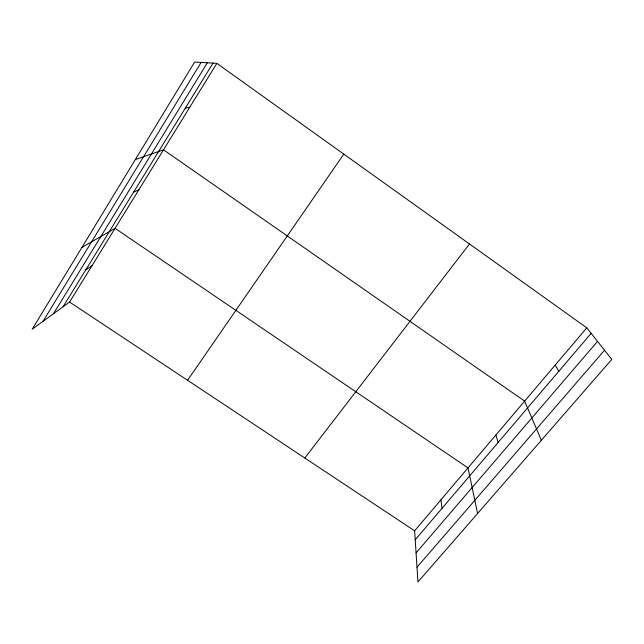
<?xml version="1.0" encoding="UTF-8"?>
<svg xmlns="http://www.w3.org/2000/svg" width="644" height="644" viewBox="0 0 644 644"><rect width="100%" height="100%" fill="white"/><g stroke="black" fill="none" stroke-linecap="round" stroke-linejoin="round"><path stroke-width="0.97" d="M43.019 321.34L201.121 62.428M53.484 313.741L207.352 62.79M63.056 306.794L213.011 63.12M216.859 63.345L194.633 62.049L32.2 329.197L69.576 302.052L216.859 63.345L586.789 327.852L611.8 359.392L417.972 581.951L414.631 530.825L586.789 327.852M187.573 380.282L343.799 154.109M304.813 458.013L469.476 243.979M415.219 539.793L591.136 333.342M416.072 552.914L597.527 341.401M417.006 567.219L604.539 350.239M85.805 269.82L91.963 265.763M81.941 247.393L115.059 228.33L467.995 467.914L477.598 513.485M133.558 192.234L138.895 189.698M135.345 159.567L163.512 149.802L524.643 401.115L541.346 440.287M185.343 108.079L189.73 107.315M69.576 302.052L414.631 530.825M555.217 365.076L558.823 371.258M495.888 435.022L498.166 442.444M440.923 499.833L442.042 508.317"/></g></svg>
